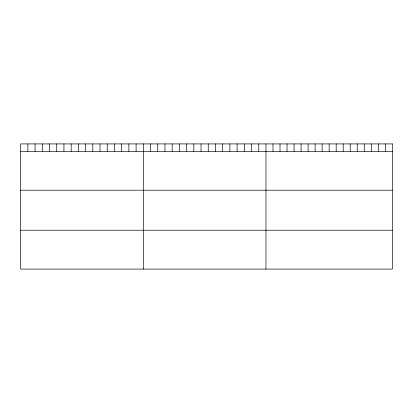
<?xml version="1.0" encoding="UTF-8"?>
<svg xmlns="http://www.w3.org/2000/svg" width="413" height="413" viewBox="0 0 413 413"><rect width="100%" height="100%" fill="white"/><g stroke="black" fill="none" stroke-linecap="round" stroke-linejoin="round"><path stroke-width="0.62" d="M20.65 151.349L392.35 151.349M20.65 190.202L392.35 190.202M20.65 230.232L392.35 230.232M385.329 143.915L385.329 151.349M378.308 143.915L378.308 151.349M371.287 143.915L371.287 151.349M364.266 143.915L364.266 151.349M357.245 143.915L357.245 151.349M350.224 143.915L350.224 151.349M343.203 143.915L343.203 151.349M336.182 143.915L336.182 151.349M329.161 143.915L329.161 151.349M322.14 143.915L322.14 151.349M315.119 143.915L315.119 151.349M308.098 143.915L308.098 151.349M301.077 143.915L301.077 151.349M294.056 143.915L294.056 151.349M287.035 143.915L287.035 151.349M280.014 143.915L280.014 151.349M272.993 143.915L272.993 151.349M265.972 143.915L265.972 269.085M258.755 143.915L258.755 151.349M251.543 143.915L251.543 151.349M244.326 143.915L244.326 151.349M237.108 143.915L237.108 151.349M229.896 143.915L229.896 151.349M222.679 143.915L222.679 151.349M215.462 143.915L215.462 151.349M208.25 143.915L208.25 151.349M201.033 143.915L201.033 151.349M193.821 143.915L193.821 151.349M186.604 143.915L186.604 151.349M179.387 143.915L179.387 151.349M172.175 143.915L172.175 151.349M164.957 143.915L164.957 151.349M157.74 143.915L157.74 151.349M150.528 143.915L150.528 151.349M143.311 143.915L143.311 269.085M136.094 143.915L136.094 151.349M128.882 143.915L128.882 151.349M121.665 143.915L121.665 151.349M114.447 143.915L114.447 151.349M107.235 143.915L107.235 151.349M100.018 143.915L100.018 151.349M92.801 143.915L92.801 151.349M85.589 143.915L85.589 151.349M78.372 143.915L78.372 151.349M71.16 143.915L71.16 151.349M63.943 143.915L63.943 151.349M56.726 143.915L56.726 151.349M49.514 143.915L49.514 151.349M42.296 143.915L42.296 151.349M35.079 143.915L35.079 151.349M27.867 143.915L27.867 151.349M392.35 143.915L20.65 143.915L20.65 269.085L392.35 269.085L392.35 143.915"/></g></svg>
